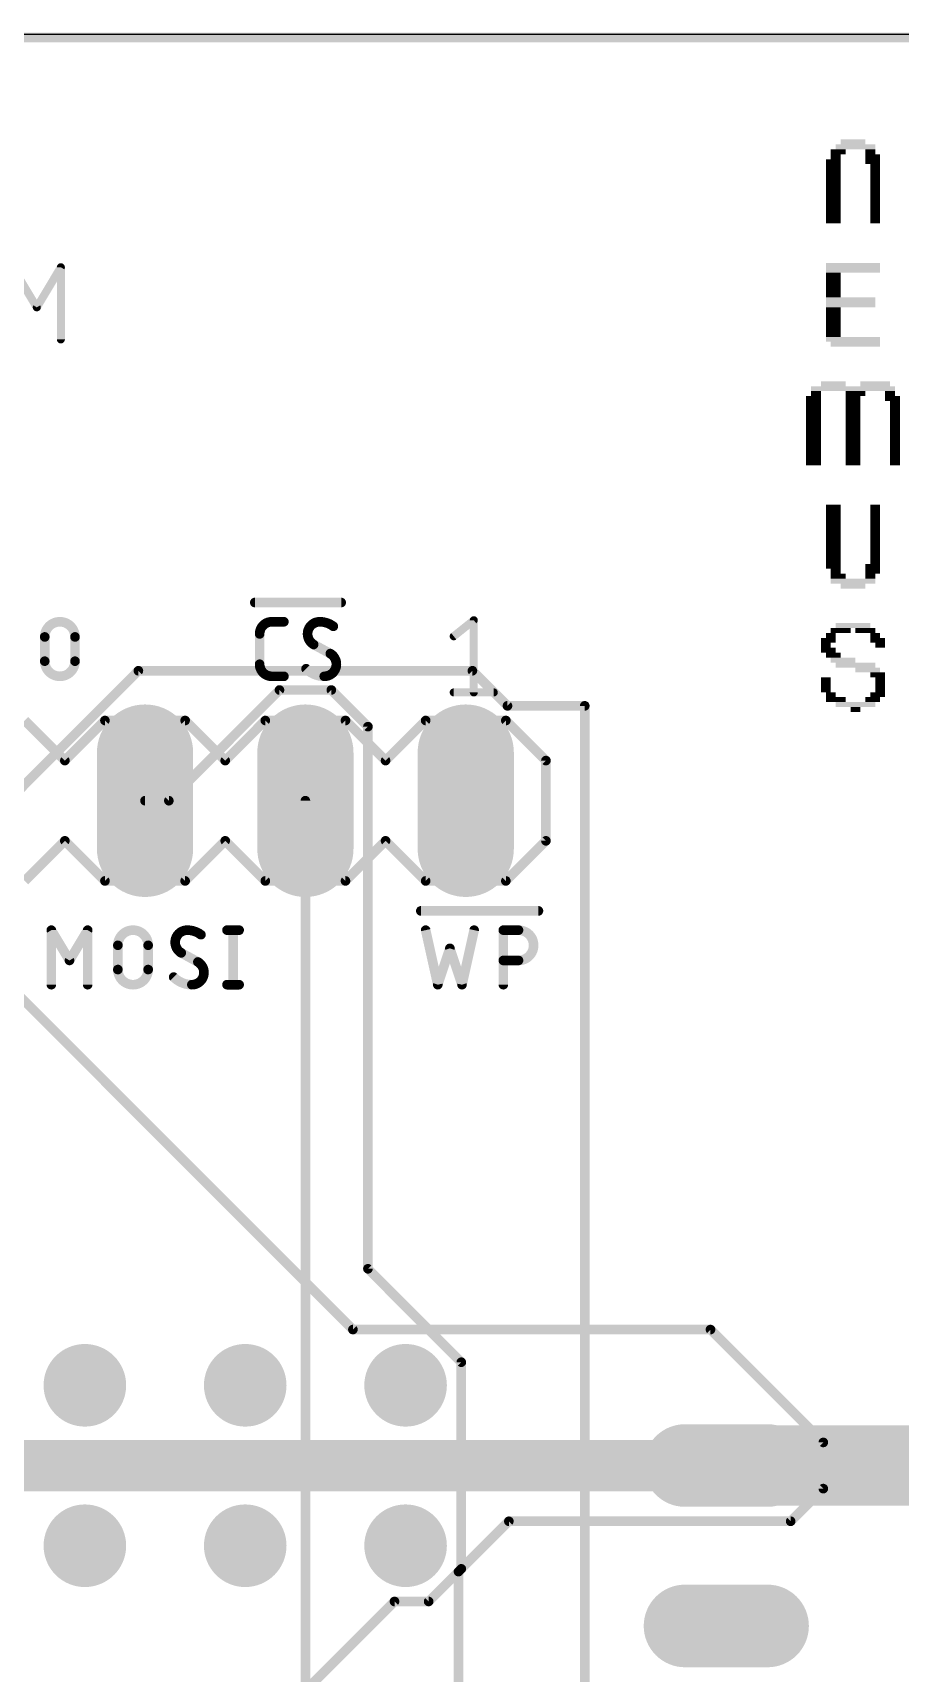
# Model space of a CAD drawing. Extents: x -0.1 to 41.6, y -0.1 to 60.7.
# Drawn here: x 13.26 to 27, y 34.69 to 60.66 of the extents above; entities that cross this region are included whole.
import ezdxf

# ---------------------------------------------------------------- set-up
doc = ezdxf.new("R2010")
doc.units = 0
for name, color, linetype in [('1', 12, 'CONTINUOUS'), ('16', 132, 'CONTINUOUS'), ('17', 110, 'CONTINUOUS'), ('20', 31, 'CONTINUOUS'), ('200', 132, 'CONTINUOUS'), ('21', 253, 'CONTINUOUS'), ('25', 253, 'CONTINUOUS'), ('51', 253, 'CONTINUOUS')]:
    doc.layers.add(name, color=color, linetype=linetype)

# ---------------------------------------------------------------- blocks, each defined once
blk = doc.blocks.new('RECT')
blk.add_solid([(-0.5, -0.5), (0.5, -0.5), (-0.5, 0.5), (0.5, 0.5)])
blk = doc.blocks.new('LONGP100')
at = {"const_width": 1}
blk.add_lwpolyline([(-0.5, 0), (0.5, 0)], dxfattribs=at)
at = {"const_width": 0.5}
for points in [[(-0.5, 0.25, 1), (-0.5, -0.25)], [(0.5, -0.25, 1), (0.5, 0.25)]]:
    blk.add_lwpolyline(points, format="xyb", dxfattribs=at)
blk = doc.blocks.new('ROUNDP')
at = {"const_width": 0.5}
blk.add_lwpolyline([(0, -0.25, 1), (0, 0.25, 1), (0, -0.25)], format="xyb", dxfattribs=at)

msp = doc.modelspace()

# ---------------------------------------------------------------- linework, layer by layer
at = {"layer": '1'}
for points, const_width in [([(0, 60.579), (36.72, 60.579)], 0.1524), ([(12.8721, 48.498), (14.9295, 50.5554)], 0.1524), ([(14.9295, 50.5554), (20.2205, 50.5554)], 0.1524), ([(20.2205, 50.5554), (20.7759, 50)], 0.1524), ([(15.4121, 48.498), (17.1647, 50.2506)], 0.1524), ([(17.1647, 50.2506), (17.9853, 50.2506)], 0.1524), ([(17.9853, 50.2506), (18.5656, 49.6703)], 0.1524), ([(20.7759, 50), (22, 50)], 0.1524), ([(22, 50), (22, 28.5689)], 0.1524), ([(18.5656, 49.6703), (18.5656, 41.0876)], 0.1524), ([(15.035, 48.498), (15.4121, 48.498)], 0.1524), ([(17.575, 48.498), (17.575, 32.7502)], 0.1524), ([(18.5656, 41.0876), (20.0446, 39.6086)], 0.1524), ([(20.0446, 39.6086), (20.0446, 36.3374)], 0.1524), ([(27.964, 37.973), (24.242, 37.973)], 1.27), ([(20.0446, 36.3374), (20, 36.2928)], 0.1524), ([(20, 36.2928), (20, 27)], 0.1524)]:
    msp.add_lwpolyline(points, dxfattribs=dict(at, const_width=const_width))
for points, const_width in [([(14.9295, 50.5935, 1), (14.9295, 50.5173)], 0.0762), ([(14.9564, 50.5285, 1), (14.9025, 50.5823)], 0.0762), ([(20.2475, 50.5823, 1), (20.1936, 50.5285)], 0.0762), ([(20.2205, 50.5173, 1), (20.2205, 50.5935)], 0.0762), ([(17.1647, 50.2887, 1), (17.1647, 50.2125)], 0.0762), ([(17.1916, 50.2237, 1), (17.1377, 50.2775)], 0.0762), ([(18.0123, 50.2775, 1), (17.9584, 50.2237)], 0.0762), ([(17.9853, 50.2125, 1), (17.9853, 50.2887)], 0.0762), ([(20.7759, 50.0381, 1), (20.7759, 49.9619)], 0.0762), ([(20.749, 49.9731, 1), (20.8029, 50.0269)], 0.0762), ([(22.0381, 50, 1), (21.9619, 50)], 0.0762), ([(22, 49.9619, 1), (22, 50.0381)], 0.0762), ([(18.6037, 49.6703, 1), (18.5275, 49.6703)], 0.0762), ([(18.5387, 49.6434, 1), (18.5925, 49.6973)], 0.0762), ([(15.035, 48.5361, 1), (15.035, 48.4599)], 0.0762), ([(15.4121, 48.4599, 1), (15.4121, 48.5361)], 0.0762), ([(17.6131, 48.498, 1), (17.5369, 48.498)], 0.0762), ([(15.3851, 48.5249, 1), (15.439, 48.4711)], 0.0762), ([(18.5925, 41.1145, 1), (18.5387, 41.0606)], 0.0762), ([(18.5275, 41.0876, 1), (18.6037, 41.0876)], 0.0762), ([(20.0827, 39.6086, 1), (20.0065, 39.6086)], 0.0762), ([(20.0177, 39.5816, 1), (20.0715, 39.6355)], 0.0762), ([(24.242, 38.2905, 1), (24.242, 37.6555)], 0.635), ([(20.0381, 36.2928, 1), (19.9619, 36.2928)], 0.0762), ([(20.0065, 36.3374, 1), (20.0827, 36.3374)], 0.0762), ([(20.0715, 36.3105, 1), (20.0177, 36.3644)], 0.0762), ([(19.9731, 36.3198, 1), (20.0269, 36.2659)], 0.0762)]:
    msp.add_lwpolyline(points, format="xyb", dxfattribs=dict(at, const_width=const_width))
at = {"layer": '16'}
for points, const_width in [([(0, 60.579), (36.72, 60.579)], 0.1524), ([(18.3274, 40.1256), (9.955, 48.498)], 0.1524), ([(23.9916, 40.1256), (18.3274, 40.1256)], 0.1524), ([(25.7786, 38.3386), (23.9916, 40.1256)], 0.1524), ([(24.242, 37.973), (11.3712, 37.973)], 0.8128), ([(25.7786, 37.6074), (25.7786, 38.3386)], 0.1524), ([(25.2616, 37.0904), (25.7786, 37.6074)], 0.1524), ([(19.5276, 35.8204), (20.7976, 37.0904)], 0.1524), ([(20.7976, 37.0904), (25.2616, 37.0904)], 0.1524), ([(10.5386, 27.3726), (18.9864, 35.8204)], 0.1524), ([(18.9864, 35.8204), (19.5276, 35.8204)], 0.1524)]:
    msp.add_lwpolyline(points, dxfattribs=dict(at, const_width=const_width))
for points, const_width in [([(18.3274, 40.1637, 1), (18.3274, 40.0875)], 0.0762), ([(18.3005, 40.0987, 1), (18.3543, 40.1525)], 0.0762), ([(24.0185, 40.1525, 1), (23.9646, 40.0987)], 0.0762), ([(23.9916, 40.0875, 1), (23.9916, 40.1637)], 0.0762), ([(24.242, 37.7698, 1), (24.242, 38.1762)], 0.4064), ([(25.8167, 38.3386, 1), (25.7405, 38.3386)], 0.0762), ([(25.7517, 38.3116, 1), (25.8055, 38.3655)], 0.0762), ([(25.8055, 37.5805, 1), (25.7517, 37.6344)], 0.0762), ([(25.7405, 37.6074, 1), (25.8167, 37.6074)], 0.0762), ([(20.7976, 37.1285, 1), (20.7976, 37.0523)], 0.0762), ([(20.8245, 37.0635, 1), (20.7706, 37.1173)], 0.0762), ([(25.2346, 37.1173, 1), (25.2885, 37.0635)], 0.0762), ([(25.2616, 37.0523, 1), (25.2616, 37.1285)], 0.0762), ([(18.9864, 35.8585, 1), (18.9864, 35.7823)], 0.0762), ([(19.0133, 35.7935, 1), (18.9594, 35.8473)], 0.0762), ([(19.5006, 35.8473, 1), (19.5545, 35.7935)], 0.0762), ([(19.5276, 35.7823, 1), (19.5276, 35.8585)], 0.0762)]:
    msp.add_lwpolyline(points, format="xyb", dxfattribs=dict(at, const_width=const_width))
at = {"layer": '20'}
msp.add_line((36.7, 60.63), (0, 60.63), dxfattribs=at)
at = {"layer": '21'}
for points, const_width in [([(16.7742, 51.6356), (18.1418, 51.6356)], 0.1524), ([(13.4461, 50.7071), (13.4461, 51.0909)], 0.1524), ([(13.9258, 51.0909), (13.9258, 50.7071)], 0.1524), ([(16.8504, 50.6591), (16.8504, 51.1389)], 0.1524), ([(17.0424, 51.3308), (17.2343, 51.3308)], 0.1524), ([(19.9245, 51.1015), (20.242, 51.3555)], 0.127), ([(20.242, 51.3555), (20.242, 50.2125)], 0.127), ([(17.9696, 50.827), (17.7057, 50.971)], 0.1524), ([(17.2343, 50.4672), (17.0424, 50.4672)], 0.1524), ([(19.9245, 50.2125), (20.5595, 50.2125)], 0.127), ([(13.765, 49.133), (13.13, 49.768)], 0.1524), ([(13.765, 49.133), (14.4, 49.768)], 0.1524), ([(14.4, 49.768), (15.67, 49.768)], 0.1524), ([(15.67, 49.768), (16.305, 49.133)], 0.1524), ([(16.305, 49.133), (16.94, 49.768)], 0.1524), ([(16.94, 49.768), (18.21, 49.768)], 0.1524), ([(18.21, 49.768), (18.845, 49.133)], 0.1524), ([(18.845, 49.133), (19.48, 49.768)], 0.1524), ([(19.48, 49.768), (20.75, 49.768)], 0.1524), ([(21.385, 49.133), (20.75, 49.768)], 0.1524), ([(21.385, 47.863), (21.385, 49.133)], 0.1524), ([(13.13, 47.228), (13.765, 47.863)], 0.1524), ([(14.4, 47.228), (13.765, 47.863)], 0.1524), ([(16.305, 47.863), (15.67, 47.228)], 0.1524), ([(16.94, 47.228), (16.305, 47.863)], 0.1524), ([(18.845, 47.863), (18.21, 47.228)], 0.1524), ([(19.48, 47.228), (18.845, 47.863)], 0.1524), ([(20.75, 47.228), (21.385, 47.863)], 0.1524), ([(15.67, 47.228), (14.4, 47.228)], 0.1524), ([(18.21, 47.228), (16.94, 47.228)], 0.1524), ([(20.75, 47.228), (19.48, 47.228)], 0.1524), ([(19.4038, 46.7536), (21.2662, 46.7536)], 0.1524), ([(13.5507, 45.5852), (13.5507, 46.4488)], 0.1524), ([(13.5507, 46.4488), (13.8386, 45.969)], 0.1524), ([(13.8386, 45.969), (14.1264, 46.4488)], 0.1524), ([(14.1264, 46.4488), (14.1264, 45.5852)], 0.1524), ([(16.3334, 46.4488), (16.5253, 46.4488)], 0.1524), ([(16.4293, 46.4488), (16.4293, 45.5852)], 0.1524), ([(19.48, 46.4488), (19.6719, 45.5852)], 0.1524), ([(20.0557, 45.5852), (20.2477, 46.4488)], 0.1524), ([(20.7102, 45.5852), (20.7102, 46.4488)], 0.1524), ([(20.7102, 46.4488), (20.9501, 46.4488)], 0.1524), ([(14.6045, 45.8251), (14.6045, 46.2089)], 0.1524), ([(15.0843, 46.2089), (15.0843, 45.8251)], 0.1524), ([(19.6719, 45.5852), (19.8638, 46.1609)], 0.1524), ([(19.8638, 46.1609), (20.0557, 45.5852)], 0.1524), ([(15.8723, 45.945), (15.6084, 46.089)], 0.1524), ([(20.9501, 45.969), (20.7102, 45.969)], 0.1524), ([(16.3334, 45.5852), (16.5253, 45.5852)], 0.1524)]:
    msp.add_lwpolyline(points, dxfattribs=dict(at, const_width=const_width))
for points, const_width in [([(16.7742, 51.6737, 1), (16.7742, 51.5975)], 0.0762), ([(18.1418, 51.5975, 1), (18.1418, 51.6737)], 0.0762), ([(13.9258, 51.0909, 1), (13.4461, 51.0909)], 0.1524), ([(13.4842, 51.0909, 1), (13.408, 51.0909)], 0.0762), ([(13.9639, 51.0909, 1), (13.8877, 51.0909)], 0.0762), ([(17.0424, 51.3308, 0.4142), (16.8504, 51.1389)], 0.1524), ([(16.8885, 51.1389, 1), (16.8123, 51.1389)], 0.0762), ([(16.8123, 51.1389, 1), (16.8885, 51.1389)], 0.0762), ([(17.0424, 51.3689, 1), (17.0424, 51.2927)], 0.0762), ([(17.0424, 51.2927, 1), (17.0424, 51.3689)], 0.0762), ([(17.2343, 51.2927, 1), (17.2343, 51.3689)], 0.0762), ([(17.8017, 51.3308, 0.4142), (17.6098, 51.1389)], 0.1524), ([(17.6098, 51.1389, 0.2656), (17.7057, 50.971)], 0.1524), ([(17.6479, 51.1389, 1), (17.5717, 51.1389)], 0.0762), ([(17.5717, 51.1389, 1), (17.6479, 51.1389)], 0.0762), ([(18.0176, 51.2588, 0.1623), (17.8017, 51.3308)], 0.1524), ([(17.8017, 51.3689, 1), (17.8017, 51.2927)], 0.0762), ([(17.8017, 51.2927, 1), (17.8017, 51.3689)], 0.0762), ([(17.9947, 51.2284, 1), (18.0404, 51.2893)], 0.0762), ([(20.2737, 51.3555, 1), (20.2103, 51.3555)], 0.0635), ([(20.2618, 51.3307, 1), (20.2222, 51.3803)], 0.0635), ([(13.408, 51.0909, 1), (13.4842, 51.0909)], 0.0762), ([(13.8877, 51.0909, 1), (13.9639, 51.0909)], 0.0762), ([(17.724, 51.0044, 1), (17.6875, 50.9375)], 0.0762), ([(17.6864, 50.9381, 1), (17.7251, 51.0038)], 0.0762), ([(17.9889, 50.8599, 1), (17.9503, 50.7942)], 0.0762), ([(18.0656, 50.6591, 0.2656), (17.9696, 50.827)], 0.1524), ([(19.9047, 51.1263, 1), (19.9443, 51.0767)], 0.0635), ([(13.4461, 50.7071, 1), (13.9258, 50.7071)], 0.1524), ([(13.4842, 50.7071, 1), (13.408, 50.7071)], 0.0762), ([(13.408, 50.7071, 1), (13.4842, 50.7071)], 0.0762), ([(13.9639, 50.7071, 1), (13.8877, 50.7071)], 0.0762), ([(13.8877, 50.7071, 1), (13.9639, 50.7071)], 0.0762), ([(16.8504, 50.6591, 0.4142), (17.0424, 50.4672)], 0.1524), ([(16.8885, 50.6591, 1), (16.8123, 50.6591)], 0.0762), ([(16.8123, 50.6591, 1), (16.8885, 50.6591)], 0.0762), ([(17.6128, 50.614, 1), (17.5587, 50.5603)], 0.0762), ([(17.5858, 50.5871, 0.2), (17.8736, 50.4672)], 0.1524), ([(17.8736, 50.4672, 0.4142), (18.0656, 50.6591)], 0.1524), ([(17.9514, 50.7936, 1), (17.9878, 50.8605)], 0.0762), ([(18.1037, 50.6591, 1), (18.0275, 50.6591)], 0.0762), ([(18.0275, 50.6591, 1), (18.1037, 50.6591)], 0.0762), ([(17.0424, 50.5053, 1), (17.0424, 50.4291)], 0.0762), ([(17.0424, 50.4291, 1), (17.0424, 50.5053)], 0.0762), ([(17.2343, 50.4291, 1), (17.2343, 50.5053)], 0.0762), ([(17.8736, 50.5053, 1), (17.8736, 50.4291)], 0.0762), ([(17.8736, 50.4291, 1), (17.8736, 50.5053)], 0.0762), ([(19.9245, 50.2443, 1), (19.9245, 50.1808)], 0.0635), ([(20.2103, 50.2125, 1), (20.2737, 50.2125)], 0.0635), ([(20.5595, 50.1808, 1), (20.5595, 50.2443)], 0.0635), ([(14.4, 49.8061, 1), (14.4, 49.7299)], 0.0762), ([(14.4269, 49.7411, 1), (14.3731, 49.7949)], 0.0762), ([(15.6969, 49.7949, 1), (15.6431, 49.7411)], 0.0762), ([(15.67, 49.7299, 1), (15.67, 49.8061)], 0.0762), ([(16.94, 49.8061, 1), (16.94, 49.7299)], 0.0762), ([(16.9669, 49.7411, 1), (16.9131, 49.7949)], 0.0762), ([(18.2369, 49.7949, 1), (18.1831, 49.7411)], 0.0762), ([(18.21, 49.7299, 1), (18.21, 49.8061)], 0.0762), ([(19.48, 49.8061, 1), (19.48, 49.7299)], 0.0762), ([(19.5069, 49.7411, 1), (19.4531, 49.7949)], 0.0762), ([(20.7769, 49.7949, 1), (20.7231, 49.7411)], 0.0762), ([(20.75, 49.7299, 1), (20.75, 49.8061)], 0.0762), ([(13.7381, 49.1599, 1), (13.7919, 49.1061)], 0.0762), ([(13.7381, 49.1061, 1), (13.7919, 49.1599)], 0.0762), ([(16.2781, 49.1599, 1), (16.3319, 49.1061)], 0.0762), ([(16.2781, 49.1061, 1), (16.3319, 49.1599)], 0.0762), ([(18.8181, 49.1599, 1), (18.8719, 49.1061)], 0.0762), ([(18.8181, 49.1061, 1), (18.8719, 49.1599)], 0.0762), ([(21.4231, 49.133, 1), (21.3469, 49.133)], 0.0762), ([(21.3581, 49.1061, 1), (21.4119, 49.1599)], 0.0762), ([(13.7919, 47.8899, 1), (13.7381, 47.8361)], 0.0762), ([(13.7919, 47.8361, 1), (13.7381, 47.8899)], 0.0762), ([(16.3319, 47.8899, 1), (16.2781, 47.8361)], 0.0762), ([(16.3319, 47.8361, 1), (16.2781, 47.8899)], 0.0762), ([(18.8719, 47.8899, 1), (18.8181, 47.8361)], 0.0762), ([(18.8719, 47.8361, 1), (18.8181, 47.8899)], 0.0762), ([(21.3469, 47.863, 1), (21.4231, 47.863)], 0.0762), ([(21.4119, 47.8361, 1), (21.3581, 47.8899)], 0.0762), ([(14.4, 47.2661, 1), (14.4, 47.1899)], 0.0762), ([(14.3731, 47.2011, 1), (14.4269, 47.2549)], 0.0762), ([(15.6431, 47.2549, 1), (15.6969, 47.2011)], 0.0762), ([(15.67, 47.1899, 1), (15.67, 47.2661)], 0.0762), ([(16.94, 47.2661, 1), (16.94, 47.1899)], 0.0762), ([(16.9131, 47.2011, 1), (16.9669, 47.2549)], 0.0762), ([(18.1831, 47.2549, 1), (18.2369, 47.2011)], 0.0762), ([(18.21, 47.1899, 1), (18.21, 47.2661)], 0.0762), ([(19.48, 47.2661, 1), (19.48, 47.1899)], 0.0762), ([(19.4531, 47.2011, 1), (19.5069, 47.2549)], 0.0762), ([(20.7231, 47.2549, 1), (20.7769, 47.2011)], 0.0762), ([(20.75, 47.1899, 1), (20.75, 47.2661)], 0.0762), ([(19.4038, 46.7917, 1), (19.4038, 46.7155)], 0.0762), ([(21.2662, 46.7155, 1), (21.2662, 46.7917)], 0.0762), ([(13.5888, 46.4488, 1), (13.5126, 46.4488)], 0.0762), ([(13.5834, 46.4684, 1), (13.518, 46.4292)], 0.0762), ([(14.1645, 46.4488, 1), (14.0883, 46.4488)], 0.0762), ([(14.1591, 46.4292, 1), (14.0938, 46.4684)], 0.0762), ([(15.0843, 46.2089, 1), (14.6045, 46.2089)], 0.1524), ([(15.7043, 46.4488, 0.4142), (15.5124, 46.2569)], 0.1524), ([(15.9202, 46.3768, 0.1623), (15.7043, 46.4488)], 0.1524), ([(15.7043, 46.4869, 1), (15.7043, 46.4107)], 0.0762), ([(15.7043, 46.4107, 1), (15.7043, 46.4869)], 0.0762), ([(16.3334, 46.4869, 1), (16.3334, 46.4107)], 0.0762), ([(16.4674, 46.4488, 1), (16.3912, 46.4488)], 0.0762), ([(16.5253, 46.4107, 1), (16.5253, 46.4869)], 0.0762), ([(19.5172, 46.4571, 1), (19.4428, 46.4405)], 0.0762), ([(20.2848, 46.4405, 1), (20.2105, 46.4571)], 0.0762), ([(20.7483, 46.4488, 1), (20.6721, 46.4488)], 0.0762), ([(20.7102, 46.4869, 1), (20.7102, 46.4107)], 0.0762), ([(20.9501, 45.969, 1), (20.9501, 46.4488)], 0.1524), ([(20.9501, 46.4869, 1), (20.9501, 46.4107)], 0.0762), ([(20.9501, 46.4107, 1), (20.9501, 46.4869)], 0.0762), ([(14.6426, 46.2089, 1), (14.5664, 46.2089)], 0.0762), ([(14.5664, 46.2089, 1), (14.6426, 46.2089)], 0.0762), ([(15.1224, 46.2089, 1), (15.0462, 46.2089)], 0.0762), ([(15.0462, 46.2089, 1), (15.1224, 46.2089)], 0.0762), ([(15.5124, 46.2569, 0.2656), (15.6084, 46.089)], 0.1524), ([(15.5505, 46.2569, 1), (15.4743, 46.2569)], 0.0762), ([(15.4743, 46.2569, 1), (15.5505, 46.2569)], 0.0762), ([(15.8974, 46.3464, 1), (15.9431, 46.4073)], 0.0762), ([(19.9, 46.173, 1), (19.8277, 46.1489)], 0.0762), ([(19.9, 46.1489, 1), (19.8277, 46.173)], 0.0762), ([(13.8059, 45.9886, 1), (13.8712, 45.9494)], 0.0762), ([(13.8059, 45.9494, 1), (13.8712, 45.9886)], 0.0762), ([(15.6266, 46.1224, 1), (15.5901, 46.0555)], 0.0762), ([(15.589, 46.0561, 1), (15.6277, 46.1218)], 0.0762), ([(15.8916, 45.9779, 1), (15.8529, 45.9122)], 0.0762), ([(15.9682, 45.7771, 0.2656), (15.8723, 45.945)], 0.1524), ([(15.854, 45.9116, 1), (15.8905, 45.9785)], 0.0762), ([(20.7102, 46.0071, 1), (20.7102, 45.9309)], 0.0762), ([(20.9501, 46.0071, 1), (20.9501, 45.9309)], 0.0762), ([(20.9501, 45.9309, 1), (20.9501, 46.0071)], 0.0762), ([(14.6045, 45.8251, 1), (15.0843, 45.8251)], 0.1524), ([(14.6426, 45.8251, 1), (14.5664, 45.8251)], 0.0762), ([(14.5664, 45.8251, 1), (14.6426, 45.8251)], 0.0762), ([(15.1224, 45.8251, 1), (15.0462, 45.8251)], 0.0762), ([(15.0462, 45.8251, 1), (15.1224, 45.8251)], 0.0762), ([(15.5155, 45.732, 1), (15.4614, 45.6783)], 0.0762), ([(15.4884, 45.7051, 0.2), (15.7763, 45.5852)], 0.1524), ([(15.7763, 45.5852, 0.4142), (15.9682, 45.7771)], 0.1524), ([(16.0063, 45.7771, 1), (15.9301, 45.7771)], 0.0762), ([(15.9301, 45.7771, 1), (16.0063, 45.7771)], 0.0762), ([(13.5126, 45.5852, 1), (13.5888, 45.5852)], 0.0762), ([(14.0883, 45.5852, 1), (14.1645, 45.5852)], 0.0762), ([(15.7763, 45.6233, 1), (15.7763, 45.5471)], 0.0762), ([(15.7763, 45.5471, 1), (15.7763, 45.6233)], 0.0762), ([(16.3334, 45.6233, 1), (16.3334, 45.5471)], 0.0762), ([(16.3912, 45.5852, 1), (16.4674, 45.5852)], 0.0762), ([(16.5253, 45.5471, 1), (16.5253, 45.6233)], 0.0762), ([(19.6358, 45.5972, 1), (19.7081, 45.5732)], 0.0762), ([(19.6347, 45.5769, 1), (19.7091, 45.5935)], 0.0762), ([(20.0185, 45.5935, 1), (20.0929, 45.5769)], 0.0762), ([(20.0196, 45.5732, 1), (20.0919, 45.5972)], 0.0762), ([(20.6721, 45.5852, 1), (20.7483, 45.5852)], 0.0762)]:
    msp.add_lwpolyline(points, format="xyb", dxfattribs=dict(at, const_width=const_width))
at = {"layer": '25', "const_width": 0.127}
for points in [[(12.9395, 56.9435), (13.3205, 56.3085)], [(13.3205, 56.3085), (13.7015, 56.9435)], [(13.7015, 56.9435), (13.7015, 55.8005)]]:
    msp.add_lwpolyline(points, dxfattribs=at)
at = {"layer": '25', "const_width": 0.0635}
for points in [[(13.7333, 56.9435, 1), (13.6698, 56.9435)], [(13.7287, 56.9272, 1), (13.6743, 56.9598)], [(13.2933, 56.3248, 1), (13.3477, 56.2922)], [(13.2933, 56.2922, 1), (13.3477, 56.3248)], [(13.6698, 55.8005, 1), (13.7333, 55.8005)]]:
    msp.add_lwpolyline(points, format="xyb", dxfattribs=at)

# ---------------------------------------------------------------- block references
at = {"layer": '17'}
for name, p, xscale, yscale, rotation in [('LONGP100', (15.035, 48.498), 1.524, 1.524, 270), ('LONGP100', (15.035, 48.498), 1.524, 1.524, 270), ('LONGP100', (17.575, 48.498), 1.524, 1.524, 270), ('LONGP100', (17.575, 48.498), 1.524, 1.524, 270), ('LONGP100', (20.115, 48.498), 1.524, 1.524, 270), ('LONGP100', (20.115, 48.498), 1.524, 1.524, 270), ('ROUNDP', (14.082, 39.243), 1.308, 1.308, 270), ('ROUNDP', (14.082, 39.243), 1.308, 1.308, 270), ('ROUNDP', (16.622, 39.243), 1.308, 1.308, 270), ('ROUNDP', (16.622, 39.243), 1.308, 1.308, 270), ('ROUNDP', (19.162, 39.243), 1.308, 1.308, 270), ('ROUNDP', (19.162, 39.243), 1.308, 1.308, 270), ('LONGP100', (24.242, 37.973), 1.308, 1.308, 180), ('LONGP100', (24.242, 37.973), 1.308, 1.308, 180), ('ROUNDP', (14.082, 36.703), 1.308, 1.308, 270), ('ROUNDP', (14.082, 36.703), 1.308, 1.308, 270), ('ROUNDP', (16.622, 36.703), 1.308, 1.308, 270), ('ROUNDP', (16.622, 36.703), 1.308, 1.308, 270), ('ROUNDP', (19.162, 36.703), 1.308, 1.308, 270), ('ROUNDP', (19.162, 36.703), 1.308, 1.308, 270), ('LONGP100', (24.242, 35.433), 1.308, 1.308, 180), ('LONGP100', (24.242, 35.433), 1.308, 1.308, 180)]:
    msp.add_blockref(name, p, dxfattribs=dict(at, xscale=xscale, yscale=yscale, rotation=rotation))
at = {"layer": '200', "yscale": 0.0781, "rotation": 180}
for p, xscale in [((26.249, 58.9273), 0.3906), ((26.0146, 58.771), 0.2344), ((25.9756, 58.6929), 0.1563), ((26.2881, 58.8491), 0.625), ((26.5615, 58.6929), 0.2344), ((26.5225, 58.771), 0.1563), ((25.9365, 58.6148), 0.2344), ((25.9365, 58.5366), 0.2344), ((25.9365, 58.4585), 0.2344), ((26.5615, 58.6148), 0.2344), ((26.6006, 58.5366), 0.1563), ((26.6006, 58.4585), 0.1563), ((25.9365, 58.3804), 0.2344), ((25.9365, 58.3023), 0.2344), ((25.9365, 58.2241), 0.2344), ((25.9365, 58.146), 0.2344), ((26.6006, 58.3804), 0.1563), ((26.6006, 58.3023), 0.1563), ((26.6006, 58.2241), 0.1563), ((26.6006, 58.146), 0.1563), ((25.9365, 58.0679), 0.2344), ((25.9365, 57.9898), 0.2344), ((25.9365, 57.9116), 0.2344), ((26.6006, 58.0679), 0.1563), ((26.6006, 57.9898), 0.1563), ((26.6006, 57.9116), 0.1563), ((25.9365, 57.8335), 0.2344), ((25.9365, 57.7554), 0.2344), ((25.9365, 57.6773), 0.2344), ((26.6006, 57.8335), 0.1563), ((26.6006, 57.7554), 0.1563), ((26.6006, 57.6773), 0.1563), ((26.249, 56.9741), 0.8594), ((26.249, 56.896), 0.8594), ((25.9365, 56.8179), 0.2344), ((25.9365, 56.7398), 0.2344), ((25.9365, 56.6616), 0.2344), ((25.9365, 56.5835), 0.2344), ((25.9365, 56.5054), 0.2344), ((26.21, 56.4273), 0.7813), ((26.21, 56.3491), 0.7813), ((25.9365, 56.271), 0.2344), ((25.9365, 56.1929), 0.2344), ((25.9365, 56.1148), 0.2344), ((25.9365, 56.0366), 0.2344), ((25.9365, 55.9585), 0.2344), ((25.9365, 55.8804), 0.2344), ((26.249, 55.8023), 0.8594), ((26.2881, 55.7241), 0.7813), ((26.249, 55.021), 1.3282), ((25.9365, 55.0991), 0.3906), ((26.6006, 55.0991), 0.4687), ((25.624, 54.8648), 0.2344), ((25.624, 54.7866), 0.2344), ((25.6631, 54.9429), 0.1563), ((26.249, 54.8648), 0.2344), ((26.249, 54.7866), 0.2344), ((26.2881, 54.9429), 0.3125), ((26.874, 54.8648), 0.2344), ((26.835, 54.9429), 0.1563), ((26.9131, 54.7866), 0.1563), ((25.624, 54.7085), 0.2344), ((25.624, 54.6304), 0.2344), ((25.624, 54.5523), 0.2344), ((26.249, 54.7085), 0.2344), ((26.249, 54.6304), 0.2344), ((26.249, 54.5523), 0.2344), ((26.9131, 54.7085), 0.1563), ((26.9131, 54.6304), 0.1563), ((26.9131, 54.5523), 0.1563), ((25.624, 54.4741), 0.2344), ((25.624, 54.396), 0.2344), ((25.624, 54.3179), 0.2344), ((25.624, 54.2398), 0.2344), ((26.249, 54.4741), 0.2344), ((26.249, 54.396), 0.2344), ((26.249, 54.3179), 0.2344), ((26.249, 54.2398), 0.2344), ((26.9131, 54.4741), 0.1563), ((26.9131, 54.396), 0.1563), ((26.9131, 54.3179), 0.1563), ((26.9131, 54.2398), 0.1563), ((25.624, 54.1616), 0.2344), ((25.624, 54.0835), 0.2344), ((25.624, 54.0054), 0.2344), ((26.249, 54.1616), 0.2344), ((26.249, 54.0835), 0.2344), ((26.249, 54.0054), 0.2344), ((26.9131, 54.1616), 0.1563), ((26.9131, 54.0835), 0.1563), ((26.9131, 54.0054), 0.1563), ((25.624, 53.9273), 0.2344), ((25.624, 53.8491), 0.2344), ((26.249, 53.9273), 0.2344), ((26.249, 53.8491), 0.2344), ((26.9131, 53.9273), 0.1563), ((26.9131, 53.8491), 0.1563), ((25.9365, 53.146), 0.2344), ((25.9365, 53.0679), 0.2344), ((25.9365, 52.9898), 0.2344), ((26.6006, 53.146), 0.1563), ((26.6006, 53.0679), 0.1563), ((26.6006, 52.9898), 0.1563), ((25.9365, 52.9116), 0.2344), ((25.9365, 52.8335), 0.2344), ((25.9365, 52.7554), 0.2344), ((26.6006, 52.9116), 0.1563), ((26.6006, 52.8335), 0.1563), ((26.6006, 52.7554), 0.1563), ((25.9365, 52.6773), 0.2344), ((25.9365, 52.5991), 0.2344), ((25.9365, 52.521), 0.2344), ((25.9365, 52.4429), 0.2344), ((26.6006, 52.6773), 0.1563), ((26.6006, 52.5991), 0.1563), ((26.6006, 52.521), 0.1563), ((26.6006, 52.4429), 0.1563), ((25.9365, 52.3648), 0.2344), ((25.9365, 52.2866), 0.2344), ((25.9365, 52.2085), 0.2344), ((26.5615, 52.2085), 0.2344), ((26.6006, 52.3648), 0.1563), ((26.6006, 52.2866), 0.1563), ((25.9756, 52.1304), 0.1563), ((26.0146, 52.0523), 0.2344), ((26.249, 51.9741), 0.7032), ((26.5615, 52.1304), 0.2344), ((26.5225, 52.0523), 0.1563), ((26.249, 51.896), 0.3906), ((26.0537, 51.1929), 0.3125), ((26.249, 51.271), 0.5468), ((26.4444, 51.1929), 0.3125), ((25.8584, 51.0366), 0.2344), ((25.8193, 50.9585), 0.1562), ((25.8584, 50.8804), 0.2344), ((25.8975, 51.1148), 0.1563), ((26.6006, 51.1148), 0.1563), ((26.6396, 51.0366), 0.2344), ((26.6787, 50.9585), 0.1562), ((25.9365, 50.8023), 0.2344), ((26.0928, 50.7241), 0.3907), ((26.2881, 50.646), 0.625), ((25.8193, 50.4116), 0.1562), ((26.4834, 50.5679), 0.3906), ((26.6396, 50.4898), 0.2344), ((26.6787, 50.4116), 0.1562), ((25.8193, 50.3335), 0.1562), ((25.8193, 50.2554), 0.1562), ((25.8975, 50.1773), 0.1563), ((25.9756, 50.0991), 0.3125), ((26.5615, 50.0991), 0.2344), ((26.6396, 50.1773), 0.2344), ((26.6787, 50.3335), 0.1562), ((26.6787, 50.2554), 0.1562), ((26.2881, 50.021), 0.625), ((26.2881, 49.9429), 0.1563)]:
    msp.add_blockref('RECT', p, dxfattribs=dict(at, xscale=xscale))
at = {"layer": '51', "xscale": 0.508, "yscale": 0.508, "rotation": 180}
for p in [(15.035, 48.498), (17.575, 48.498), (20.115, 48.498)]:
    msp.add_blockref('RECT', p, dxfattribs=at)

doc.saveas('drawing.dxf')
